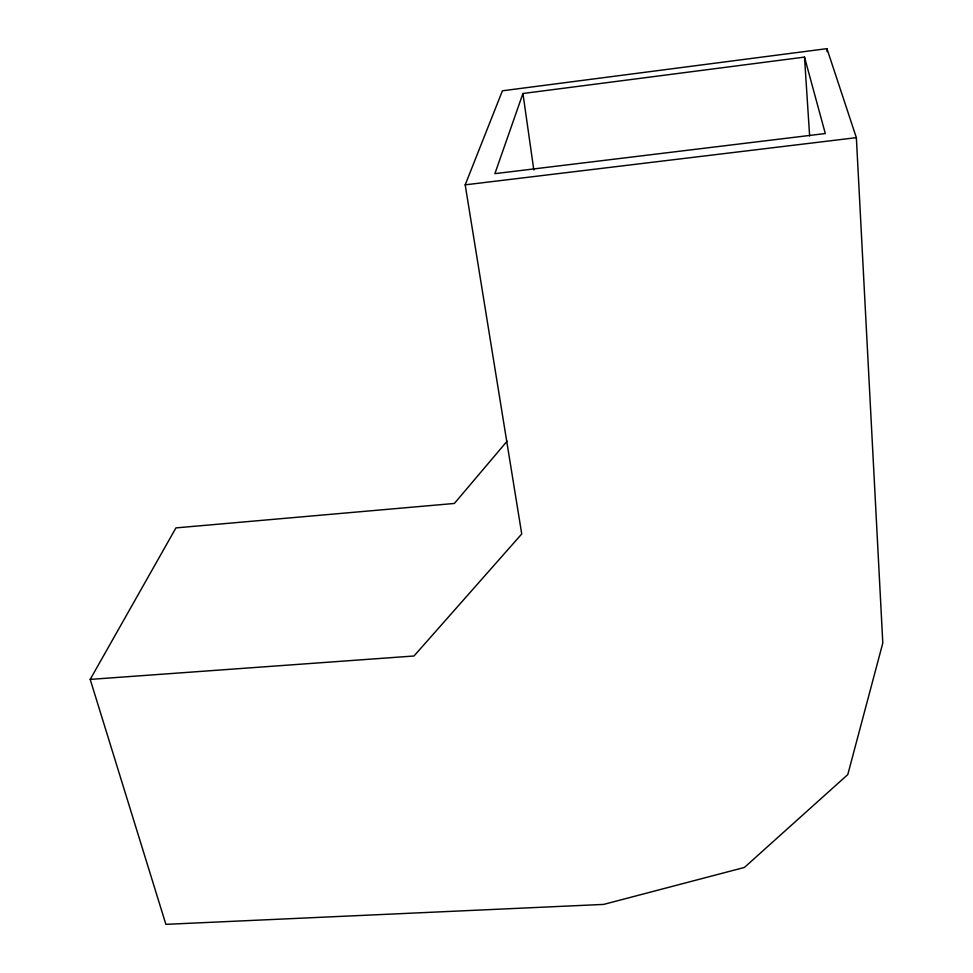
<?xml version="1.0" encoding="UTF-8"?>
<svg xmlns="http://www.w3.org/2000/svg" width="973" height="973" viewBox="0 0 973 973"><rect width="100%" height="100%" fill="white"/><g stroke="black" fill="none" stroke-linecap="round" stroke-linejoin="round"><path stroke-width="1.46" d="M522.939 93.505L494.892 173.656L825.299 133.544L804.501 57.103L522.939 93.505L533.812 169.959M90.197 679.397L414.012 655.997L521.735 533.97L465.191 184.846L502.421 90.793L826.941 48.65L856.362 137.655L882.803 643.044L847.787 774.581L744.418 867.442L603.661 904.404L165.884 924.35L90.197 679.397L175.931 527.901L454.379 503.455L507.128 441.146M465.191 184.846L856.362 137.655M804.501 57.103L809.633 135.965M826.941 48.65L827.123 51.678"/></g></svg>
